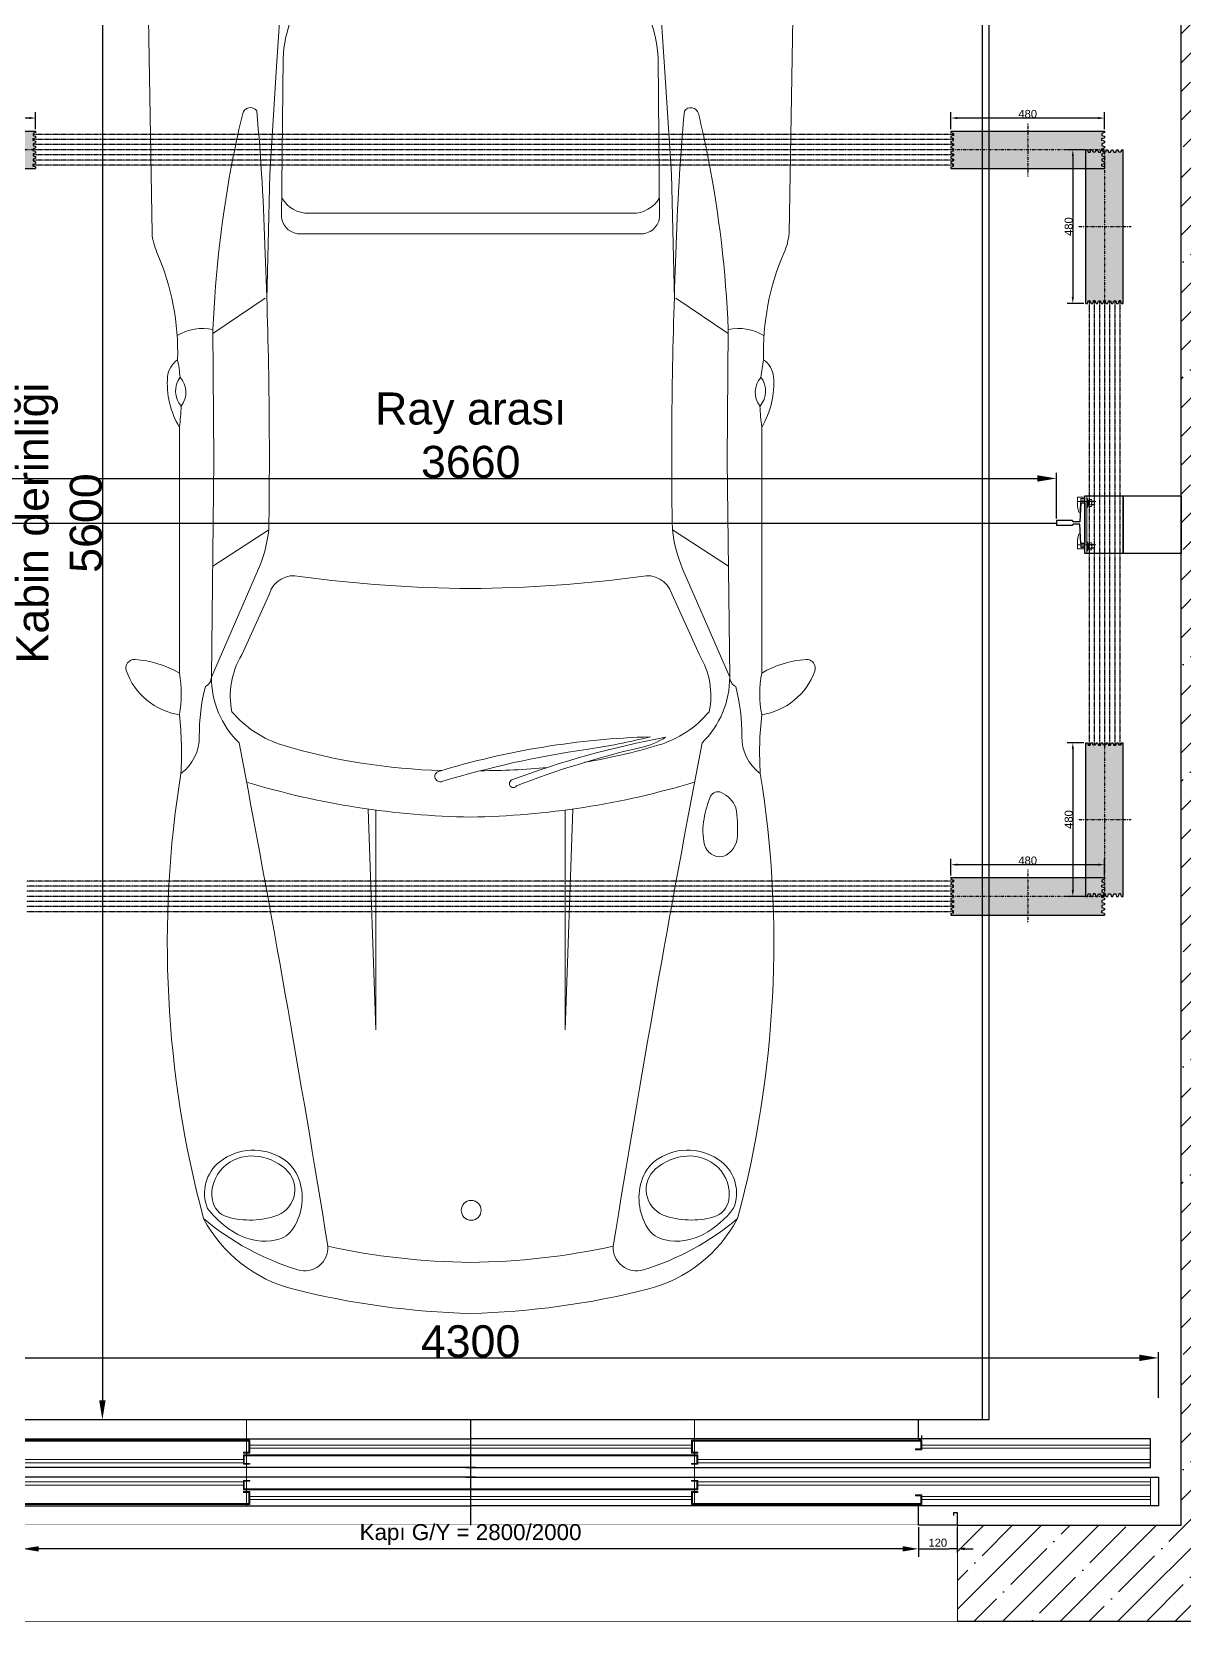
# Model space of a CAD drawing. Header units: millimetres. Extents: x 23871 to 31996, y -1102 to 6684.
# Drawn here: x 25678 to 29279, y -1102 to 3862 of the extents above; entities that cross this region are included whole.
import ezdxf

# ---------------------------------------------------------------- set-up
doc = ezdxf.new("R2010")
doc.units = ezdxf.units.MM
doc.set_wipeout_variables(frame=1)
doc.linetypes.add('CENTERX2', pattern=[4, 2.5, -0.5, 0.5, -0.5])
doc.linetypes.add('DASHDOT', pattern=[1, 0.5, -0.25, 0, -0.25])
doc.layers.add('DEV', color=2, linetype='Continuous', lineweight=15)
doc.layers.add('TEFRİŞ', color=62, linetype='Continuous', lineweight=9)
for name, color, linetype in [('KABİN', 7, 'Continuous'), ('RAY GRUBU', 4, 'Continuous'), ('TARAMA', 9, 'Continuous')]:
    doc.layers.add(name, color=color, linetype=linetype)
doc.styles.get("Standard").update_dxf_attribs({"font": 'arial.ttf'})
doc.dimstyles.new('DimStyleALP', dxfattribs={"dimscale": 20, "dimtxt": 2.5, "dimasz": 2.5, "dimexe": 1.25, "dimexo": 0.625, "dimtad": 1, "dimdsep": 46, "dimtxsty": 'Standard', "dimcen": 2.5, "dimclrd": 60, "dimclre": 60, "dimadec": 0, "dimazin": 0, "dimtfac": 1, "dimtofl": 0, "dimtmove": 0, "dimatfit": 3, "dimfxl": 1, "dimarcsym": 0})
doc.dimstyles.new('DimStyleALPx0.5', dxfattribs={"dimscale": 10, "dimtxt": 2.5, "dimasz": 2.5, "dimexe": 1.25, "dimexo": 0.625, "dimtad": 1, "dimdsep": 46, "dimtxsty": 'Standard', "dimcen": 2.5, "dimclrd": 60, "dimclre": 60, "dimadec": 0, "dimazin": 0, "dimtfac": 1, "dimtofl": 0, "dimtmove": 0, "dimatfit": 3, "dimfxl": 1, "dimarcsym": 0})
doc.dimstyles.new('Ölçülendirme Büyük', dxfattribs={"dimscale": 100, "dimtxt": 1, "dimasz": 0.6, "dimexe": 0.18, "dimexo": 0.0625, "dimgap": 0, "dimtad": 1, "dimdec": 0, "dimrnd": 1, "dimzin": 0, "dimdsep": 46, "dimtxsty": 'Standard', "dimcen": 0.18, "dimclrd": 60, "dimclre": 60, "dimclrt": 256, "dimadec": 0, "dimazin": 0, "dimtfac": 1, "dimtdec": 0, "dimtix": 1, "dimtofl": 0, "dimtmove": 0, "dimatfit": 3, "dimfxlon": 1, "dimtolj": 1, "dimtzin": 0, "dimarcsym": 1})
doc.dimstyles.new('Ölçülendirme Çok Küçük', dxfattribs={"dimscale": 100, "dimtxt": 0.25, "dimasz": 0.2, "dimexe": 0.18, "dimexo": 0.0625, "dimgap": 0, "dimtad": 1, "dimdec": 0, "dimrnd": 1, "dimzin": 0, "dimdsep": 46, "dimtxsty": 'Standard', "dimcen": 0.09, "dimclrd": 60, "dimclre": 60, "dimclrt": 256, "dimadec": 0, "dimazin": 0, "dimtfac": 1, "dimtdec": 0, "dimtix": 1, "dimtofl": 0, "dimtmove": 0, "dimatfit": 3, "dimfxl": 1.25, "dimtolj": 1, "dimtzin": 0, "dimarcsym": 0})
pattern_1 = [(0, (0, 0), (0, 5.334), [7.625, -0.375]), (0, (0, 2.25), (0, 5.334), [7.625, -0.375]), (0, (2, 2.667), (0, 5.334), [3.625, -0.375]), (0, (2, 4.917), (0, 5.334), [3.625, -0.375]), (90, (0, 0), (-8, 5e-16), [2.25, -3.084]), (90, (-0.375, 0), (-8, 5e-16), [2.25, -3.084]), (90, (2, 2.667), (-4, 2e-16), [2.25, -3.084]), (90, (1.625, 2.667), (-4, 2e-16), [2.25, -3.084])]

# ---------------------------------------------------------------- blocks, each defined once
blk = doc.blocks.new('A$C4E6C41BF')
at = {"color": 4, "linetype": 'ByBlock'}
for p, q in [((12.7, 127), (0, 127)), ((12.7, 127), (15.7, 67.5)), ((12.7, 0), (15.7, 59.5)), ((15.7, 67.5), (36.1, 67.5)), ((15.7, 59.5), (36.1, 59.5)), ((38.1, 71.4), (38.1, 69.5)), ((38.1, 71.4), (88.9, 71.4)), ((38.1, 57.5), (38.1, 55.6)), ((38.1, 55.6), (88.9, 55.6)), ((88.9, 71.4), (88.9, 55.6)), ((0, 0), (12.7, 0))]:
    blk.add_line(p, q, dxfattribs=at)
blk.add_lwpolyline([(0, 127), (0, 0)], dxfattribs=at)
for centre, start, end in [((36.1, 69.5), 270, 0), ((36.1, 57.5), 0, 90)]:
    blk.add_arc(centre, 2, start, end, dxfattribs=at)
blk = doc.blocks.new('127 ray')
blk.add_lwpolyline([(8371.7, -27088.7), (8491.7, -27088.7), (8491.7, -26908.7), (8371.7, -26908.7)], close=True)
at = {"layer": 'DEV', "color": 0}
for p, q in [((8371.7, -27088.7), (8371.7, -26908.7)), ((8377.7, -27088.7), (8377.7, -26908.7))]:
    blk.add_line(p, q, dxfattribs=at)
at = {"layer": 'KABİN', "lineweight": 20}
for p, q in [((8349.2, -26953.4), (8349.2, -26923.2)), ((8349.2, -26923.2), (8371.7, -26923.2)), ((8352.7, -26969.4), (8349.2, -26953.4)), ((8349.9, -26936.2), (8406.3, -26936.2)), ((8356.7, -26969.4), (8357.6, -26952.5)), ((8358.4, -26952.5), (8357.6, -26952.5)), ((8358.4, -26952.5), (8359.2, -26927.6)), ((8359.2, -26927.6), (8371.7, -26927.6)), ((8359.2, -26932), (8371.7, -26932)), ((8359.2, -26940.4), (8371.7, -26940.4)), ((8380.2, -26917.1), (8377.7, -26917.1)), ((8380.2, -26945), (8377.7, -26945)), ((8380.2, -26917.1), (8380.2, -26931)), ((8383.2, -26922.8), (8380.2, -26922.8)), ((8380.2, -26929.1), (8383.2, -26932.5)), ((8380.2, -26929.8), (8383.2, -26933.2)), ((8380.2, -26945), (8380.2, -26931)), ((8383.2, -26939.3), (8380.2, -26939.3)), ((8383.2, -26922.8), (8383.2, -26931)), ((8383.2, -26939.3), (8383.2, -26931)), ((8384.3, -26920.1), (8392.2, -26920.1)), ((8384.3, -26925.6), (8392.2, -26925.6)), ((8384.3, -26936.5), (8392.2, -26936.5)), ((8384.3, -26942), (8392.2, -26942)), ((8393.3, -26922.8), (8393.3, -26931)), ((8401.7, -26925), (8393.3, -26925)), ((8402.7, -26926), (8393.3, -26926)), ((8393.3, -26939.3), (8393.3, -26931)), ((8402.7, -26936), (8393.3, -26936)), ((8401.7, -26937), (8393.3, -26937)), ((8401.7, -26925), (8401.7, -26931)), ((8402.7, -26926), (8401.7, -26925)), ((8401.7, -26937), (8401.7, -26931)), ((8402.7, -26936), (8401.7, -26937)), ((8356.7, -26969.4), (8352.7, -26969.4)), ((8352.7, -27038.3), (8349.2, -27054.4)), ((8349.2, -27054.4), (8349.2, -27084.5)), ((8356.7, -27038.3), (8352.7, -27038.3)), ((8356.7, -27038.3), (8357.6, -27055.2)), ((8358.4, -27055.2), (8357.6, -27055.2)), ((8358.4, -27055.3), (8359.2, -27080.1)), ((8380.2, -27052.4), (8377.7, -27052.4)), ((8380.2, -27052.4), (8380.2, -27066.3)), ((8384.3, -27055.4), (8392.2, -27055.4)), ((8349.2, -27084.5), (8371.7, -27084.5)), ((8349.9, -27071.5), (8406.3, -27071.5)), ((8359.2, -27067.4), (8371.7, -27067.4)), ((8359.2, -27075.8), (8371.7, -27075.8)), ((8359.2, -27080.1), (8371.7, -27080.1)), ((8380.2, -27080.3), (8377.7, -27080.3)), ((8383.2, -27058.1), (8380.2, -27058.1)), ((8380.2, -27067.6), (8383.2, -27064.1)), ((8380.2, -27068.3), (8383.2, -27064.9)), ((8380.2, -27080.3), (8380.2, -27066.3)), ((8383.2, -27074.6), (8380.2, -27074.6)), ((8383.2, -27058.1), (8383.2, -27066.3)), ((8383.2, -27074.6), (8383.2, -27066.3)), ((8384.3, -27060.9), (8392.2, -27060.9)), ((8384.3, -27071.8), (8392.2, -27071.8)), ((8384.3, -27077.3), (8392.2, -27077.3)), ((8393.3, -27058.1), (8393.3, -27066.3)), ((8401.7, -27060.3), (8393.3, -27060.3)), ((8402.7, -27061.3), (8393.3, -27061.3)), ((8393.3, -27074.6), (8393.3, -27066.3)), ((8402.7, -27071.3), (8393.3, -27071.3)), ((8401.7, -27072.3), (8393.3, -27072.3)), ((8402.7, -27061.3), (8401.7, -27060.3)), ((8401.7, -27060.3), (8401.7, -27066.3)), ((8401.7, -27072.3), (8401.7, -27066.3)), ((8402.7, -27071.3), (8401.7, -27072.3))]:
    blk.add_line(p, q, dxfattribs=at)
for centre, radius, start, end in [((8387.2, -26922.8), 3.93, 135.7033, 224.2967), ((8397.3, -26931), 14, 156.9925, 203.0075), ((8387.2, -26939.3), 3.93, 135.7033, 224.2967), ((8389.4, -26922.8), 3.93, 315.7033, 44.2967), ((8379.3, -26931), 14, 336.9925, 23.0075), ((8389.4, -26939.3), 3.93, 315.7033, 44.2967), ((8387.2, -27058.1), 3.93, 135.7033, 224.2967), ((8389.4, -27058.1), 3.93, 315.7033, 44.2967), ((8397.3, -27066.3), 14, 156.9925, 203.0075), ((8387.2, -27074.6), 3.93, 135.7033, 224.2967), ((8379.3, -27066.3), 14, 336.9925, 23.0075), ((8389.4, -27074.6), 3.93, 315.7033, 44.2967)]:
    blk.add_arc(centre, radius, start, end, dxfattribs=at)
at = {"layer": 'RAY GRUBU'}
for p, q in [((8371.7, -27043.7), (8371.7, -26953.7)), ((8371.7, -26962.6), (8371.7, -27034.8))]:
    blk.add_line(p, q, dxfattribs=at)
at = {"linetype": 'ByBlock', "extrusion": (0, 0, -1), "xscale": -1, "zscale": -1, "rotation": 180}
blk.add_blockref('A$C4E6C41BF', (-8371.7, -26940.4), dxfattribs=at)
blk = doc.blocks.new('*D15')
at = {"color": 60, "linetype": 'ByBlock', "lineweight": -2, "transparency": 16777216}
for p, q in [((67.1, 480), (14.9, 480)), ((32.9, 460), (32.9, 20)), ((67.1, 0), (14.9, 0))]:
    blk.add_line(p, q, dxfattribs=at)
at = {"color": 60, "linetype": 'ByBlock', "transparency": 16777216}
for points in [[(29.5, 460), (36.2, 460), (32.9, 480)], [(29.5, 20), (36.2, 20), (32.9, 0)]]:
    blk.add_solid(points, dxfattribs=at)
at = {"layer": 'DEFPOINTS', "color": 0, "linetype": 'ByBlock', "transparency": 16777216}
for p in [(73.4, 480), (32.9, 0), (73.4, 0)]:
    blk.add_point(p, dxfattribs=at)
at = {"linetype": 'ByBlock', "transparency": 16777216, "insert": (20.1, 240), "char_height": 25, "attachment_point": 5, "rotation": 90}
blk.add_mtext('\\A1;480', dxfattribs=at)
blk = doc.blocks.new('*D16')
at = {"color": 60, "linetype": 'ByBlock', "lineweight": -2, "transparency": 16777216}
for p, q in [((67.1, 480), (14.9, 480)), ((32.9, 460), (32.9, 20)), ((67.1, 0), (14.9, 0))]:
    blk.add_line(p, q, dxfattribs=at)
at = {"color": 60, "linetype": 'ByBlock', "transparency": 16777216}
for points in [[(29.5, 460), (36.2, 460), (32.9, 480)], [(29.5, 20), (36.2, 20), (32.9, 0)]]:
    blk.add_solid(points, dxfattribs=at)
at = {"layer": 'DEFPOINTS', "color": 0, "linetype": 'ByBlock', "transparency": 16777216}
for p in [(73.4, 480), (32.9, 0), (73.4, 0)]:
    blk.add_point(p, dxfattribs=at)
at = {"linetype": 'ByBlock', "transparency": 16777216, "insert": (20.1, 240), "char_height": 25, "attachment_point": 5, "rotation": 90}
blk.add_mtext('\\A1;480', dxfattribs=at)
blk = doc.blocks.new('*D113')
at = {"color": 60, "linetype": 'ByBlock', "lineweight": -2, "transparency": 16777216}
for p, q in [((25219.2, 2341.7), (25219.2, 2484.8)), ((28879.2, 2341.7), (28879.2, 2484.8)), ((25279.2, 2466.8), (28819.2, 2466.8))]:
    blk.add_line(p, q, dxfattribs=at)
at = {"color": 60, "transparency": 16777216}
for points in [[(25279.2, 2476.8), (25279.2, 2456.8), (25219.2, 2466.8)], [(28819.2, 2476.8), (28819.2, 2456.8), (28879.2, 2466.8)]]:
    blk.add_solid(points, dxfattribs=at)
at = {"layer": 'DEFPOINTS', "color": 0, "transparency": 16777216}
for p in [(28879.2, 2466.8), (25219.2, 2335.5), (28879.2, 2335.5)]:
    blk.add_point(p, dxfattribs=at)
at = {"transparency": 16777216, "insert": (27049.2, 2601.3), "char_height": 100, "attachment_point": 5}
blk.add_mtext('\\A1;Ray arası \\P3660', dxfattribs=at)
blk = doc.blocks.new('*D122')
at = {"color": 60, "linetype": 'ByBlock', "lineweight": -2, "transparency": 16777216}
for p, q in [((25648.7, -815), (25648.7, -901.5)), ((28448.7, -815), (28448.7, -901.5)), ((28398.7, -876.5), (25698.7, -876.5))]:
    blk.add_line(p, q, dxfattribs=at)
at = {"color": 60, "transparency": 16777216}
for points in [[(25698.7, -868.1), (25698.7, -884.8), (25648.7, -876.5)], [(28398.7, -868.1), (28398.7, -884.8), (28448.7, -876.5)]]:
    blk.add_solid(points, dxfattribs=at)
at = {"layer": 'DEFPOINTS', "color": 0, "transparency": 16777216}
for p in [(25648.7, -802.5), (28448.7, -802.5), (25648.7, -876.5)]:
    blk.add_point(p, dxfattribs=at)
at = {"color": 0, "transparency": 16777216, "insert": (27048.7, -831.6), "char_height": 50, "attachment_point": 5}
blk.add_mtext('Kapı G/Y = 2800/2000', dxfattribs=at)
blk = doc.blocks.new('*D123')
at = {"color": 60, "linetype": 'ByBlock', "lineweight": -2, "transparency": 16777216}
for p, q in [((25528.7, -808.7), (25528.7, -889)), ((25648.7, -808.7), (25648.7, -889)), ((25528.7, -876.5), (25553.7, -876.5)), ((25623.7, -876.5), (25553.7, -876.5)), ((25648.7, -876.5), (25623.7, -876.5))]:
    blk.add_line(p, q, dxfattribs=at)
at = {"color": 60, "lineweight": -2, "transparency": 16777216}
for p, q in [((25503.7, -876.5), (25478.7, -876.5)), ((25673.7, -876.5), (25698.7, -876.5))]:
    blk.add_line(p, q, dxfattribs=at)
at = {"color": 60, "transparency": 16777216}
for points in [[(25503.7, -872.3), (25503.7, -880.6), (25528.7, -876.5)], [(25673.7, -872.3), (25673.7, -880.6), (25648.7, -876.5)]]:
    blk.add_solid(points, dxfattribs=at)
at = {"layer": 'DEFPOINTS', "color": 0, "transparency": 16777216}
for p in [(25528.7, -802.5), (25648.7, -802.5), (25528.7, -876.5)]:
    blk.add_point(p, dxfattribs=at)
at = {"color": 0, "transparency": 16777216, "insert": (25588.7, -857.4), "char_height": 25, "attachment_point": 5}
blk.add_mtext('120', dxfattribs=at)
blk = doc.blocks.new('*D124')
at = {"color": 60, "linetype": 'ByBlock', "lineweight": -2, "transparency": 16777216}
for p, q in [((28448.7, -808.7), (28448.7, -889)), ((28568.7, -808.7), (28568.7, -889)), ((28448.7, -876.5), (28473.7, -876.5)), ((28473.7, -876.5), (28543.7, -876.5)), ((28568.7, -876.5), (28543.7, -876.5))]:
    blk.add_line(p, q, dxfattribs=at)
at = {"color": 60, "lineweight": -2, "transparency": 16777216}
for p, q in [((28423.7, -876.5), (28398.7, -876.5)), ((28593.7, -876.5), (28618.7, -876.5))]:
    blk.add_line(p, q, dxfattribs=at)
at = {"color": 60, "transparency": 16777216}
for points in [[(28423.7, -872.3), (28423.7, -880.6), (28448.7, -876.5)], [(28593.7, -872.3), (28593.7, -880.6), (28568.7, -876.5)]]:
    blk.add_solid(points, dxfattribs=at)
at = {"layer": 'DEFPOINTS', "color": 0, "transparency": 16777216}
for p in [(28448.7, -802.5), (28568.7, -802.5), (28568.7, -876.5)]:
    blk.add_point(p, dxfattribs=at)
at = {"color": 0, "transparency": 16777216, "insert": (28508.7, -857.4), "char_height": 25, "attachment_point": 5}
blk.add_mtext('120', dxfattribs=at)
blk = doc.blocks.new('*D125')
at = {"color": 60, "linetype": 'ByBlock', "lineweight": -2, "transparency": 16777216}
for p, q in [((24898.7, -404.9), (24898.7, -261.9)), ((24958.7, -279.9), (29138.7, -279.9)), ((29198.7, -404.9), (29198.7, -261.9))]:
    blk.add_line(p, q, dxfattribs=at)
at = {"color": 60, "linetype": 'ByBlock', "transparency": 16777216}
for points in [[(24958.7, -269.9), (24958.7, -289.9), (24898.7, -279.9)], [(29138.7, -269.9), (29138.7, -289.9), (29198.7, -279.9)]]:
    blk.add_solid(points, dxfattribs=at)
at = {"layer": 'DEFPOINTS', "color": 0, "linetype": 'ByBlock', "transparency": 16777216}
for p in [(29198.7, -279.9), (24898.7, -652.5), (29198.7, -652.5)]:
    blk.add_point(p, dxfattribs=at)
at = {"linetype": 'ByBlock', "transparency": 16777216, "insert": (27048.7, -228.8), "char_height": 100, "attachment_point": 5}
blk.add_mtext('\\A1;4300', dxfattribs=at)
blk = doc.blocks.new('A$C58742A6E')
at = {"layer": 'TEFRİŞ'}
for points in [[(-130.48, 241.28), (-128.34, 184.15, 0.080758), (-126.91, 178.99, -0.111291), (-120.82, 150.53, 0.222022), (-123.39, 145.94, 0.155977), (-119.97, 132.54), (-118.62, 66.93, 0.115278), (-130.52, 70.31, 0.541385), (-132.78, 67.18, 0.273922), (-118.39, 55.81, -0.044974), (-117.67, 40.13, 0.105774), (-109.15, -78.46, 0.212201), (-84.69, -96.83, 0.055723), (-37.36, -102.29, 0.055723), (9.7, -94.88, 0.212201), (33.38, -75.51, 0.105774), (36.99, 43.33, -0.044974), (37.06, 59.02, 0.273922), (50.97, 70.98, 0.541385), (48.58, 74.01, 0.115278), (36.83, 70.15), (35.47, 135.75, 0.155977), (38.33, 149.28, 0.222022), (35.58, 153.76, -0.111291), (40.48, 182.45, 0.080758), (41.7, 187.66), (41.48, 244.83, 0.035069)], [(11.46, 169.37), (9.97, 202.73), (7.63, 229.99), (5.67, 252.83, 0.016855), (-44.71, 253.12, 0.016855), (-95.03, 250.75), (-96.05, 227.85), (-97.25, 200.52), (-97.36, 167.13)], [(33.38, -75.51, -0.101535), (8.51, -89.73, -0.52292), (0.35, -83.57, -0.007101), (21.27, 51.21, 0.204495), (28.3, 68.92), (26.42, 126.63), (25.97, 161.59, 0.038718), (19.59, 207.68, 0.010841), (16.84, 219.06, 0.648), (13.07, 219.68, 0.015753), (11.62, 181.57, 0.014486), (12.17, 107.89, 0.071916), (15.14, 97.5), (28.3, 68.92)], [(-109.15, -78.46, 0.101535), (-83.71, -91.63, 0.52292), (-75.82, -85.15, 0.007101), (-102.29, 48.65, -0.204495), (-110.05, 66.06), (-110.55, 123.8), (-111.54, 158.75, -0.038718), (-107.07, 205.06, -0.010841), (-104.8, 216.55, -0.648), (-101.05, 217.33, -0.015753), (-98.04, 179.3, -0.014486), (-95.54, 105.66, -0.071916), (-98.07, 95.16), (-110.05, 66.06)], [(6.88, 196.37, -0.278411), (-0.29, 192.12), (-43.43, 191.23), (-86.57, 190.34, -0.278411), (-93.91, 194.29)], [(25.97, 161.59, -0.192613), (35.55, 160.19, -0.192613)], [(-111.54, 158.75, 0.192613), (-121.06, 156.95, 0.192613)], [(-9.88, 45.37, 0.031083), (9.52, 50.32, 0.14503), (23.02, 59.55, 0.190771), (20.08, 74.64), (12.37, 90.81, 0.400838), (4.12, 95.25, -0.031829), (-41.36, 91.11, -0.031829), (-86.97, 93.37, 0.400838), (-95.03, 88.59), (-102.06, 72.11, 0.190771), (-104.38, 56.92, 0.14503), (-90.51, 48.25, 0.06672), (-48.09, 42.39)], [(36.99, 43.33, -0.242846), (31.84, 53.18, 0.066443), (29.97, 66.4, -0.284222), (28.3, 68.92, -0.284222)], [(-117.67, 40.13, 0.242846), (-112.94, 50.19, -0.066443), (-111.61, 63.48, 0.284222), (-110.05, 66.06, 0.284222)], [(-37.69, 42.56, 0.027717), (-19.88, 43.8, 0.14503)], [(19.5, 40.7, -0.070312), (-40.1, 30.14, -0.070312), (-100.08, 38.23)], [(0.35, -83.57, -0.051873), (-37.65, -88.68, -0.051873), (-75.82, -85.15)]]:
    blk.add_lwpolyline(points, format="xyb", dxfattribs=at)
for points in [[(-43.32, 185.73), (1.89, 186.66, 0.388823), (7.04, 191.04), (5.75, 233.6, 0.078172), (3.36, 244.07, 0.196108), (-0.27, 247.81, 0.096829), (-17.24, 250.33), (-44.64, 249.76), (-72.04, 249.2, 0.096829), (-88.89, 245.98, 0.196108), (-92.36, 242.09, 0.078172), (-94.32, 231.54), (-93.85, 188.95, 0.388823), (-88.52, 184.79)], [(7.52, 52.53, 0.066931), (-48.88, 42.13, 1.115799), (-47.7, 39.54, -0.036962), (-9.61, 48.81, 0.02456)], [(-29.26, 40.29, -0.043566), (11.51, 52.49, -0.084927), (4.96, 49.61, 0.037508), (-27.98, 38.7, -1.353737)], [(26.66, 38.07, 0.383263), (23.85, 37.04, 0.054412), (22.23, 30.96, 0.109062), (22.51, 24.05, 0.400423), (27.46, 21.01, 0.320332), (31.21, 26.71, 0.05979), (30.66, 34.05, 0.197788)], [(11.89, -59.99, -0.318262), (28.72, -60.43, -0.336631), (32.26, -72.81, -0.107863), (24.32, -79.92, -0.176217), (14.13, -81.63, -0.204198), (9.42, -78.51, -0.234058), (7.78, -65.3, -0.162353)], [(11.24, -62.73, -0.163341), (19.46, -59.12, -0.213722), (27.89, -62.02, -0.243766), (30.93, -70.62, -0.291481), (27.02, -75.21, -0.158425), (13.49, -74.99, -0.556548)], [(-88.33, -62.06, 0.318262), (-105.12, -63.2, 0.336631), (-108.15, -75.72, 0.107863), (-99.92, -82.49, 0.176217), (-89.67, -83.78, 0.204198), (-85.09, -80.46, 0.234058), (-84, -67.2, 0.162353)], [(-87.56, -64.77, 0.163341), (-95.92, -61.5, 0.213722), (-104.23, -64.75, 0.243766), (-106.91, -73.47, 0.291481), (-102.81, -77.9, 0.158425), (-89.31, -77.12, 0.556548)]]:
    blk.add_lwpolyline(points, format="xyb", close=True, dxfattribs=at)
for points in [[(11.83, 169.73), (25.98, 160.6)], [(-97.75, 167.46), (-111.52, 157.76)], [(12.17, 107.89), (27.34, 98.53)], [(-95.54, 105.66), (-110.31, 95.68)], [(-65.4, 31.46), (-64.19, -27.16), (-67.48, 31.7)], [(-14.88, 32.51), (-13.67, -26.12), (-12.81, 32.83)]]:
    blk.add_lwpolyline(points, dxfattribs=at)
blk.add_circle((-37.76, -74.79), 2.66, dxfattribs=at)
for centre, radius, start, end in [((91.23, 144.43), 56.43, 170.485, 175.2841), ((-176.04, 138.91), 56.43, 7.0833, 11.8825), ((39.54, 145.15), 6, 139.226, 219.277), ((30.1, 145.28), 6.19, 320.6592, 37.8438), ((-115, 142.28), 6.19, 144.5237, 221.7082), ((-124.42, 141.76), 6, 323.0905, 43.1415), ((91.23, 144.43), 56.43, 183.1224, 188.8495), ((-176.04, 138.91), 56.43, 353.518, 359.2451), ((66.38, 65.19), 29.97, 170.4818, 191.8857), ((-147.94, 60.76), 29.97, 350.4818, 11.8857)]:
    blk.add_arc(centre, radius, start, end, dxfattribs=at)
blk = doc.blocks.new('*D126')
at = {"color": 60, "linetype": 'ByBlock', "lineweight": -2, "transparency": 16777216}
for p, q in [((29836.2, 5457.5), (30104.2, 5457.5)), ((30086.2, 5397.5), (30086.2, -742.5)), ((29836.2, -802.5), (30104.2, -802.5))]:
    blk.add_line(p, q, dxfattribs=at)
at = {"color": 60, "transparency": 16777216}
for points in [[(30076.2, 5397.5), (30096.2, 5397.5), (30086.2, 5457.5)], [(30076.2, -742.5), (30096.2, -742.5), (30086.2, -802.5)]]:
    blk.add_solid(points, dxfattribs=at)
at = {"layer": 'DEFPOINTS', "color": 0, "transparency": 16777216}
for p in [(29269.2, 5457.5), (29269.2, -802.5), (30086.2, -802.5)]:
    blk.add_point(p, dxfattribs=at)
at = {"transparency": 16777216, "insert": (29951.8, 2327.5), "char_height": 100, "attachment_point": 5, "rotation": 90}
blk.add_mtext('\\A1;Kabin derinliği\\P6260', dxfattribs=at)
blk = doc.blocks.new('*D129')
at = {"color": 60, "linetype": 'ByBlock', "lineweight": -2, "transparency": 16777216}
for p, q in [((25878.4, 5127.5), (25916.3, 5127.5)), ((25898.3, 5067.5), (25898.3, -412.5)), ((25878.4, -472.5), (25916.3, -472.5))]:
    blk.add_line(p, q, dxfattribs=at)
at = {"color": 60, "transparency": 16777216}
for points in [[(25888.3, 5067.5), (25908.3, 5067.5), (25898.3, 5127.5)], [(25888.3, -412.5), (25908.3, -412.5), (25898.3, -472.5)]]:
    blk.add_solid(points, dxfattribs=at)
at = {"layer": 'DEFPOINTS', "color": 0, "transparency": 16777216}
for p in [(25872.1, 5127.5), (25872.1, -472.5), (25898.3, -472.5)]:
    blk.add_point(p, dxfattribs=at)
at = {"transparency": 16777216, "insert": (25763.9, 2327.5), "char_height": 100, "attachment_point": 5, "rotation": 90}
blk.add_mtext('\\A1;Kabin derinliği\\P5600', dxfattribs=at)
blk = doc.blocks.new('A$C4D813021')
at = {"linetype": 'ByBlock', "true_color": 0xf8f6b0}
h = blk.add_hatch(dxfattribs=at)
h.set_pattern_fill('AR-BRELM', color=51)
h.set_pattern_definition(pattern_1)
h.paths.add_polyline_path([(190.4, 480), (185.4, 480), (182.9, 472), (176.9, 472), (174.4, 480), (169.4, 480), (166.9, 472), (160.9, 472), (158.4, 480), (153.4, 480), (150.9, 472), (144.9, 472), (142.4, 480), (137.4, 480), (134.9, 472), (131.9, 472), (131.9, 240), (190.4, 240)])
h.paths.add_polyline_path([(131.9, 472), (128.9, 472), (126.4, 480), (121.4, 480), (118.9, 472), (112.9, 472), (110.4, 480), (105.4, 480), (102.9, 472), (96.9, 472), (94.4, 480), (89.4, 480), (86.9, 472), (80.9, 472), (78.4, 480), (73.4, 480), (73.4, 240), (131.9, 240)])
h.paths.add_polyline_path([(131.9, 240), (73.4, 240), (73.4, 0), (78.4, 0), (80.9, 8), (86.9, 8), (89.4, 0), (94.4, 0), (96.9, 8), (102.9, 8), (105.4, 0), (110.4, 0), (112.9, 8), (118.9, 8), (121.4, 0), (126.4, 0), (128.9, 8), (131.9, 8)])
h.paths.add_polyline_path([(190.4, 240), (131.9, 240), (131.9, 8), (134.9, 8), (137.4, 0), (142.4, 0), (144.9, 8), (150.9, 8), (153.4, 0), (158.4, 0), (160.9, 8), (166.9, 8), (169.4, 0), (174.4, 0), (176.9, 8), (182.9, 8), (185.4, 0), (190.4, 0)])
at = {"color": 51, "true_color": 0xf8f6b0}
blk.add_line((73.4, 0), (73.4, 480), dxfattribs=at)
at = {"color": 8, "linetype": 'DASHDOT'}
for p, q in [((131.9, 480), (131.9, 0)), ((48.4, 240), (215.4, 240))]:
    blk.add_line(p, q, dxfattribs=at)
at = {"layer": 'TARAMA', "color": 51, "true_color": 0xf8f6b0}
for p, q in [((73.4, 480), (78.4, 480)), ((78.4, 480), (80.9, 472)), ((80.9, 472), (86.9, 472)), ((86.9, 472), (89.4, 480)), ((89.4, 480), (94.4, 480)), ((96.9, 472), (94.4, 480)), ((102.9, 472), (96.9, 472)), ((105.4, 480), (102.9, 472)), ((105.4, 480), (110.4, 480)), ((110.4, 480), (112.9, 472)), ((112.9, 472), (118.9, 472)), ((118.9, 472), (121.4, 480)), ((121.4, 480), (126.4, 480)), ((128.9, 472), (126.4, 480)), ((134.9, 472), (128.9, 472)), ((137.4, 480), (134.9, 472)), ((137.4, 480), (142.4, 480)), ((142.4, 480), (144.9, 472)), ((144.9, 472), (150.9, 472)), ((150.9, 472), (153.4, 480)), ((153.4, 480), (158.4, 480)), ((158.4, 480), (160.9, 472)), ((160.9, 472), (166.9, 472)), ((166.9, 472), (169.4, 480)), ((169.4, 480), (174.4, 480)), ((176.9, 472), (174.4, 480)), ((182.9, 472), (176.9, 472)), ((185.4, 480), (182.9, 472)), ((185.4, 480), (190.4, 480)), ((190.4, 0), (190.4, 480)), ((78.4, 0), (80.9, 8)), ((80.9, 8), (86.9, 8)), ((86.9, 8), (89.4, 0)), ((96.9, 8), (94.4, 0)), ((102.9, 8), (96.9, 8)), ((105.4, 0), (102.9, 8)), ((110.4, 0), (112.9, 8)), ((112.9, 8), (118.9, 8)), ((118.9, 8), (121.4, 0)), ((128.9, 8), (126.4, 0)), ((134.9, 8), (128.9, 8)), ((137.4, 0), (134.9, 8)), ((142.4, 0), (144.9, 8)), ((144.9, 8), (150.9, 8)), ((150.9, 8), (153.4, 0)), ((158.4, 0), (160.9, 8)), ((160.9, 8), (166.9, 8)), ((166.9, 8), (169.4, 0)), ((176.9, 8), (174.4, 0)), ((182.9, 8), (176.9, 8)), ((185.4, 0), (182.9, 8)), ((73.4, 0), (78.4, 0)), ((89.4, 0), (94.4, 0)), ((105.4, 0), (110.4, 0)), ((121.4, 0), (126.4, 0)), ((137.4, 0), (142.4, 0)), ((153.4, 0), (158.4, 0)), ((153.4, 0), (158.4, 0)), ((169.4, 0), (174.4, 0)), ((185.4, 0), (190.4, 0)), ((185.4, 0), (190.4, 0))]:
    blk.add_line(p, q, dxfattribs=at)
at = {"linetype": 'ByBlock'}
dim = blk.add_linear_dim(base=(32.9, 0), p1=(73.4, 480), p2=(73.4, 0), angle=270, dimstyle='Ölçülendirme Çok Küçük', dxfattribs=at)
dim.commit()
dim.dimension.update_dxf_attribs({"geometry": '*D15', "text_midpoint": (20.1, 240)})
blk = doc.blocks.new('A$C7AA13910')
at = {"linetype": 'ByBlock', "true_color": 0x58ba48}
h = blk.add_hatch(dxfattribs=at)
h.set_pattern_fill('AR-BRELM', color=85)
h.set_pattern_definition(pattern_1)
h.paths.add_polyline_path([(190.4, 480), (185.4, 480), (182.9, 472), (176.9, 472), (174.4, 480), (169.4, 480), (166.9, 472), (160.9, 472), (158.4, 480), (153.4, 480), (150.9, 472), (144.9, 472), (142.4, 480), (137.4, 480), (134.9, 472), (131.9, 472), (131.9, 240), (190.4, 240)])
h.paths.add_polyline_path([(131.9, 472), (128.9, 472), (126.4, 480), (121.4, 480), (118.9, 472), (112.9, 472), (110.4, 480), (105.4, 480), (102.9, 472), (96.9, 472), (94.4, 480), (89.4, 480), (86.9, 472), (80.9, 472), (78.4, 480), (73.4, 480), (73.4, 240), (131.9, 240)])
h.paths.add_polyline_path([(131.9, 240), (73.4, 240), (73.4, 0), (78.4, 0), (80.9, 8), (86.9, 8), (89.4, 0), (94.4, 0), (96.9, 8), (102.9, 8), (105.4, 0), (110.4, 0), (112.9, 8), (118.9, 8), (121.4, 0), (126.4, 0), (128.9, 8), (131.9, 8)])
h.paths.add_polyline_path([(190.4, 240), (131.9, 240), (131.9, 8), (134.9, 8), (137.4, 0), (142.4, 0), (144.9, 8), (150.9, 8), (153.4, 0), (158.4, 0), (160.9, 8), (166.9, 8), (169.4, 0), (174.4, 0), (176.9, 8), (182.9, 8), (185.4, 0), (190.4, 0)])
at = {"color": 3}
blk.add_line((73.4, 0), (73.4, 480), dxfattribs=at)
at = {"color": 8, "linetype": 'DASHDOT'}
for p, q in [((131.9, 480), (131.9, 0)), ((48.4, 240), (215.4, 240))]:
    blk.add_line(p, q, dxfattribs=at)
at = {"layer": 'TARAMA', "color": 3}
for p, q in [((73.4, 480), (78.4, 480)), ((78.4, 480), (80.9, 472)), ((80.9, 472), (86.9, 472)), ((86.9, 472), (89.4, 480)), ((89.4, 480), (94.4, 480)), ((96.9, 472), (94.4, 480)), ((102.9, 472), (96.9, 472)), ((105.4, 480), (102.9, 472)), ((105.4, 480), (110.4, 480)), ((110.4, 480), (112.9, 472)), ((112.9, 472), (118.9, 472)), ((118.9, 472), (121.4, 480)), ((121.4, 480), (126.4, 480)), ((128.9, 472), (126.4, 480)), ((134.9, 472), (128.9, 472)), ((137.4, 480), (134.9, 472)), ((137.4, 480), (142.4, 480)), ((142.4, 480), (144.9, 472)), ((144.9, 472), (150.9, 472)), ((150.9, 472), (153.4, 480)), ((153.4, 480), (158.4, 480)), ((158.4, 480), (160.9, 472)), ((160.9, 472), (166.9, 472)), ((166.9, 472), (169.4, 480)), ((169.4, 480), (174.4, 480)), ((176.9, 472), (174.4, 480)), ((182.9, 472), (176.9, 472)), ((185.4, 480), (182.9, 472)), ((185.4, 480), (190.4, 480)), ((190.4, 0), (190.4, 480)), ((73.4, 0), (78.4, 0)), ((78.4, 0), (80.9, 8)), ((80.9, 8), (86.9, 8)), ((86.9, 8), (89.4, 0)), ((89.4, 0), (94.4, 0)), ((96.9, 8), (94.4, 0)), ((102.9, 8), (96.9, 8)), ((105.4, 0), (102.9, 8)), ((105.4, 0), (110.4, 0)), ((110.4, 0), (112.9, 8)), ((112.9, 8), (118.9, 8)), ((118.9, 8), (121.4, 0)), ((121.4, 0), (126.4, 0)), ((128.9, 8), (126.4, 0)), ((134.9, 8), (128.9, 8)), ((137.4, 0), (134.9, 8)), ((137.4, 0), (142.4, 0)), ((142.4, 0), (144.9, 8)), ((144.9, 8), (150.9, 8)), ((150.9, 8), (153.4, 0)), ((153.4, 0), (158.4, 0)), ((153.4, 0), (158.4, 0)), ((158.4, 0), (160.9, 8)), ((160.9, 8), (166.9, 8)), ((166.9, 8), (169.4, 0)), ((169.4, 0), (174.4, 0)), ((176.9, 8), (174.4, 0)), ((182.9, 8), (176.9, 8)), ((185.4, 0), (182.9, 8)), ((185.4, 0), (190.4, 0)), ((185.4, 0), (190.4, 0))]:
    blk.add_line(p, q, dxfattribs=at)
at = {"linetype": 'ByBlock'}
dim = blk.add_linear_dim(base=(32.9, 0), p1=(73.4, 480), p2=(73.4, 0), angle=270, dimstyle='Ölçülendirme Çok Küçük', dxfattribs=at)
dim.commit()
dim.dimension.update_dxf_attribs({"geometry": '*D16', "text_midpoint": (20.1, 240)})

msp = doc.modelspace()

# ---------------------------------------------------------------- hatches: boundary and pattern name
at = {"linetype": 'ByBlock', "true_color": 0x636466}
h = msp.add_hatch(dxfattribs=at)
h.set_pattern_fill('ANSI35', color=251, scale=20)
h.paths.add_polyline_path([(24369.216, -1102.461), (29569.216, -1102.461), (29569.216, 5757.539), (24369.216, 5757.539)])
h.paths.add_polyline_path([(24669.216, -802.461), (29269.216, -802.461), (29269.216, 5457.539), (24669.216, 5457.539)], flags=16)

# ---------------------------------------------------------------- linework, layer by layer
at = {"color": 251, "linetype": 'CENTERX2', "true_color": 0x636466}
for p, q in [((28557.555, 3541.504), (25681.555, 3541.504)), ((28557.555, 3525.504), (25681.555, 3525.504)), ((28557.555, 3509.504), (25681.555, 3509.504)), ((28557.555, 3493.504), (25681.555, 3493.504)), ((28557.555, 3477.504), (25681.555, 3477.504)), ((28557.555, 3461.504), (25681.555, 3461.504)), ((28557.555, 3445.504), (25681.555, 3445.504)), ((28981.555, 3021.504), (28981.555, 1633.504)), ((28997.555, 3021.504), (28997.555, 1633.504)), ((29013.555, 3021.504), (29013.555, 1633.504)), ((29029.555, 3021.504), (29029.555, 1633.504)), ((29045.555, 3021.504), (29045.555, 1633.504)), ((29061.555, 3021.504), (29061.555, 1633.504)), ((29077.555, 3021.504), (29077.555, 1633.504)), ((28557.555, 1209.504), (25661.216, 1209.504)), ((28557.555, 1193.504), (25661.216, 1193.504)), ((28557.555, 1177.504), (25661.216, 1177.504)), ((28557.555, 1161.504), (25661.216, 1161.504)), ((28557.555, 1145.504), (25661.216, 1145.504)), ((28557.555, 1129.504), (25661.216, 1129.504)), ((28557.555, 1113.504), (25661.216, 1113.504))]:
    msp.add_line(p, q, dxfattribs=at)
msp.add_line((25219.216, 2327.539), (28879.216, 2327.539))
at = {"color": 251, "linetype": 'Continuous', "lineweight": 5, "true_color": 0x636466}
for p, q in [((26348.717, -472.461), (26348.717, -742.461)), ((27748.717, -472.461), (27748.717, -742.461)), ((26358.717, -552.461), (27048.717, -552.461)), ((26358.717, -562.461), (27048.717, -562.461)), ((27738.717, -552.461), (27048.717, -552.461)), ((27738.717, -562.461), (27048.717, -562.461)), ((29173.717, -552.461), (28458.717, -552.461)), ((29173.717, -562.461), (28458.717, -562.461)), ((26338.717, -597.461), (24923.717, -597.461)), ((26338.717, -607.461), (24923.717, -607.461)), ((27758.717, -597.461), (29173.717, -597.461)), ((27758.717, -607.461), (29173.717, -607.461)), ((24923.717, -667.461), (26338.717, -667.461)), ((26338.717, -677.461), (24923.717, -677.461)), ((29173.717, -667.461), (27758.717, -667.461)), ((27758.717, -677.461), (29173.717, -677.461)), ((29173.717, -652.461), (29173.717, -742.461)), ((27048.717, -712.461), (26358.717, -712.461)), ((27048.717, -722.461), (26358.717, -722.461)), ((27048.717, -712.461), (27738.717, -712.461)), ((27048.717, -722.461), (27738.717, -722.461)), ((29173.717, -712.461), (28458.717, -712.461)), ((28458.717, -722.461), (29173.717, -722.461))]:
    msp.add_line(p, q, dxfattribs=at)
at = {"color": 7, "linetype": 'Continuous'}
for p, q in [((28448.717, -532.461), (28448.717, -472.461)), ((24923.717, -532.461), (27048.717, -532.461)), ((29173.717, -532.461), (27048.717, -532.461)), ((28448.717, -532.461), (28458.717, -532.461)), ((28458.717, -532.461), (28458.717, -522.461)), ((29173.717, -622.461), (29173.717, -532.461)), ((27063.717, -622.461), (24923.717, -622.461)), ((27033.717, -622.461), (29173.717, -622.461)), ((27063.717, -652.461), (24898.717, -652.461)), ((27033.717, -652.461), (29198.717, -652.461)), ((29198.717, -652.461), (29198.717, -742.461)), ((24898.717, -742.461), (27048.717, -742.461)), ((29198.717, -742.461), (27048.717, -742.461)), ((28558.717, -772.461), (28558.717, -762.461)), ((28558.717, -762.461), (28568.717, -762.461))]:
    msp.add_line(p, q, dxfattribs=at)
at = {"color": 3, "linetype": 'Continuous', "lineweight": 20}
for p, q in [((26358.717, -537.461), (25638.717, -537.461)), ((26355.717, -540.461), (25641.717, -540.461)), ((26355.717, -574.461), (26355.717, -540.461)), ((26358.717, -577.461), (26358.717, -537.461)), ((27738.717, -577.461), (27738.717, -537.461)), ((27738.717, -537.461), (28458.717, -537.461)), ((27741.717, -574.461), (27741.717, -540.461)), ((27741.717, -540.461), (28455.717, -540.461)), ((28455.717, -540.461), (28455.717, -564.461)), ((28458.717, -537.461), (28458.717, -567.461)), ((26338.717, -574.461), (26355.717, -574.461)), ((26338.717, -574.461), (26338.717, -577.461)), ((26338.717, -577.461), (26358.717, -577.461)), ((27058.717, -582.461), (26338.717, -582.461)), ((26338.717, -582.461), (26338.717, -612.461)), ((27055.717, -585.461), (26341.717, -585.461)), ((26341.717, -585.461), (26341.717, -609.461)), ((27038.717, -582.461), (27758.717, -582.461)), ((27041.717, -585.461), (27755.717, -585.461)), ((27758.717, -577.461), (27738.717, -577.461)), ((27758.717, -574.461), (27741.717, -574.461)), ((27755.717, -585.461), (27755.717, -609.461)), ((27758.717, -574.461), (27758.717, -577.461)), ((27758.717, -582.461), (27758.717, -612.461)), ((28455.717, -564.461), (28438.717, -564.461)), ((28438.717, -567.461), (28438.717, -564.461)), ((28458.717, -567.461), (28438.717, -567.461)), ((26338.717, -612.461), (26358.717, -612.461)), ((26341.717, -609.461), (26358.717, -609.461)), ((26358.717, -612.461), (26358.717, -609.461)), ((27755.717, -609.461), (27738.717, -609.461)), ((27738.717, -612.461), (27738.717, -609.461)), ((27758.717, -612.461), (27738.717, -612.461)), ((26338.717, -692.461), (26338.717, -662.461)), ((26338.717, -662.461), (26358.717, -662.461)), ((27058.717, -692.461), (26338.717, -692.461)), ((26341.717, -689.461), (26341.717, -665.461)), ((26341.717, -665.461), (26358.717, -665.461)), ((27055.717, -689.461), (26341.717, -689.461)), ((26358.717, -662.461), (26358.717, -665.461)), ((27038.717, -692.461), (27758.717, -692.461)), ((27041.717, -689.461), (27755.717, -689.461)), ((27758.717, -662.461), (27738.717, -662.461)), ((27738.717, -662.461), (27738.717, -665.461)), ((27755.717, -665.461), (27738.717, -665.461)), ((27755.717, -689.461), (27755.717, -665.461)), ((27758.717, -692.461), (27758.717, -662.461)), ((26358.717, -737.461), (25638.717, -737.461)), ((26355.717, -734.461), (25641.717, -734.461)), ((26338.717, -697.461), (26358.717, -697.461)), ((26338.717, -697.461), (26338.717, -700.461)), ((26338.717, -700.461), (26355.717, -700.461)), ((26355.717, -700.461), (26355.717, -734.461)), ((26358.717, -697.461), (26358.717, -737.461)), ((27758.717, -697.461), (27738.717, -697.461)), ((27738.717, -697.461), (27738.717, -737.461)), ((27738.717, -737.461), (28458.717, -737.461)), ((27758.717, -700.461), (27741.717, -700.461)), ((27741.717, -700.461), (27741.717, -734.461)), ((27741.717, -734.461), (28455.717, -734.461)), ((27758.717, -697.461), (27758.717, -700.461)), ((28458.717, -707.461), (28438.717, -707.461)), ((28438.717, -707.461), (28438.717, -710.461)), ((28455.717, -710.461), (28438.717, -710.461)), ((28455.717, -734.461), (28455.717, -710.461)), ((28458.717, -737.461), (28458.717, -707.461))]:
    msp.add_line(p, q, dxfattribs=at)
for points in [[(24369.216, -1102.461), (29569.216, -1102.461), (29569.216, 5757.539), (24369.216, 5757.539)], [(24669.216, -802.461), (29269.216, -802.461), (29269.216, 5457.539), (24669.216, 5457.539)], [(28668.717, -472.461), (28668.717, 5127.539), (25428.717, 5127.539), (25428.717, -472.461)], [(28648.717, -472.461), (28648.717, 5127.539), (25448.717, 5127.539), (25448.717, -472.461)], [(29088.116, 2412.376), (29269.216, 2412.376), (29269.216, 2232.376), (29088.116, 2232.376)], [(25528.717, -802.461), (28568.717, -802.461), (28568.717, -1102.461), (25528.717, -1102.461)]]:
    msp.add_lwpolyline(points, close=True)

# ---------------------------------------------------------------- block references
at = {"linetype": 'ByBlock', "rotation": 270}
for p in [(25209.555, 3625.395), (28549.555, 3625.395), (28549.555, 1293.395)]:
    msp.add_blockref('A$C4D813021', p, dxfattribs=at)
at = {"linetype": 'ByBlock'}
for p in [(28897.664, 3013.504), (28897.664, 1161.504)]:
    msp.add_blockref('A$C7AA13910', p, dxfattribs=at)
at = {"linetype": 'ByBlock', "xscale": -1, "rotation": 180}
msp.add_blockref('127 ray', (20596.39, -24676.319), dxfattribs=at)
at = {"layer": 'TEFRİŞ', "color": 1, "xscale": 11.7045, "yscale": 11.7045, "zscale": 11.7045, "rotation": 358.8162554312588}
msp.add_blockref('A$C58742A6E', (27510.689, 1046.991), dxfattribs=at)

# ---------------------------------------------------------------- dimensions: what is measured, and where the dimension line sits
for base, p1, p2, picture, middle in [((30086.164, -802.461), (29269.216, 5457.539), (29269.216, -802.461), '*D126', (29951.773, 2327.539)), ((25898.282, -472.461), (25872.128, 5127.539), (25872.128, -472.461), '*D129', (25763.891, 2327.539))]:
    dim = msp.add_linear_dim(base=base, p1=p1, p2=p2, angle=90, text='Kabin derinliği\\P<>', dimstyle='Ölçülendirme Büyük')
    dim.commit()
    dim.dimension.update_dxf_attribs({"geometry": picture, "text_midpoint": middle})
dim = msp.add_linear_dim(base=(28879.216, 2466.832), p1=(25219.216, 2335.479), p2=(28879.216, 2335.479), text='Ray arası \\P<>', dimstyle='Ölçülendirme Büyük')
dim.commit()
dim.dimension.update_dxf_attribs({"geometry": '*D113', "text_midpoint": (27049.216, 2601.257)})
at = {"linetype": 'ByBlock'}
dim = msp.add_linear_dim(base=(29198.717, -279.851), p1=(24898.717, -652.461), p2=(29198.717, -652.461), dimstyle='Ölçülendirme Büyük', override={"dimfxl": 1.25}, dxfattribs=at)
dim.commit()
dim.dimension.update_dxf_attribs({"geometry": '*D125', "text_midpoint": (27048.717, -228.76)})

# ---------------------------------------------------------------- next in the draw order: wipeouts: each hides what was drawn before it
msp.add_wipeout([(25528.717, -802.461), (28568.717, -802.461), (28568.717, -1102.461), (25528.717, -1102.461)])

# ---------------------------------------------------------------- next in the draw order: linework, layer by layer
msp.add_line((27048.717, -472.461), (27048.717, -802.461))
at = {"color": 7, "linetype": 'Continuous'}
for p, q in [((28448.717, -802.461), (28448.717, -742.461)), ((28568.717, -762.461), (28568.717, -802.461)), ((28568.717, -802.461), (28448.717, -802.461))]:
    msp.add_line(p, q, dxfattribs=at)

# ---------------------------------------------------------------- next in the draw order: dimensions: what is measured, and where the dimension line sits
dim = msp.add_linear_dim(base=(25648.717, -876.461), p1=(28448.717, -802.461), p2=(25648.717, -802.461), text='Kapı G/Y = <>/2000', dimstyle='DimStyleALP')
dim.commit()
dim.dimension.update_dxf_attribs({"geometry": '*D122', "text_midpoint": (27048.717, -831.594)})
dim = msp.add_linear_dim(base=(25528.717, -876.461), p1=(25648.717, -802.461), p2=(25528.717, -802.461), dimstyle='DimStyleALPx0.5')
dim.commit()
dim.dimension.update_dxf_attribs({"geometry": '*D123', "text_midpoint": (25588.717, -857.447)})
dim = msp.add_linear_dim(base=(28568.717, -876.461), p1=(28448.717, -802.461), p2=(28568.717, -802.461), angle=180, dimstyle='DimStyleALPx0.5')
dim.commit()
dim.dimension.update_dxf_attribs({"geometry": '*D124', "text_midpoint": (28508.717, -857.447)})

doc.saveas('drawing.dxf')
